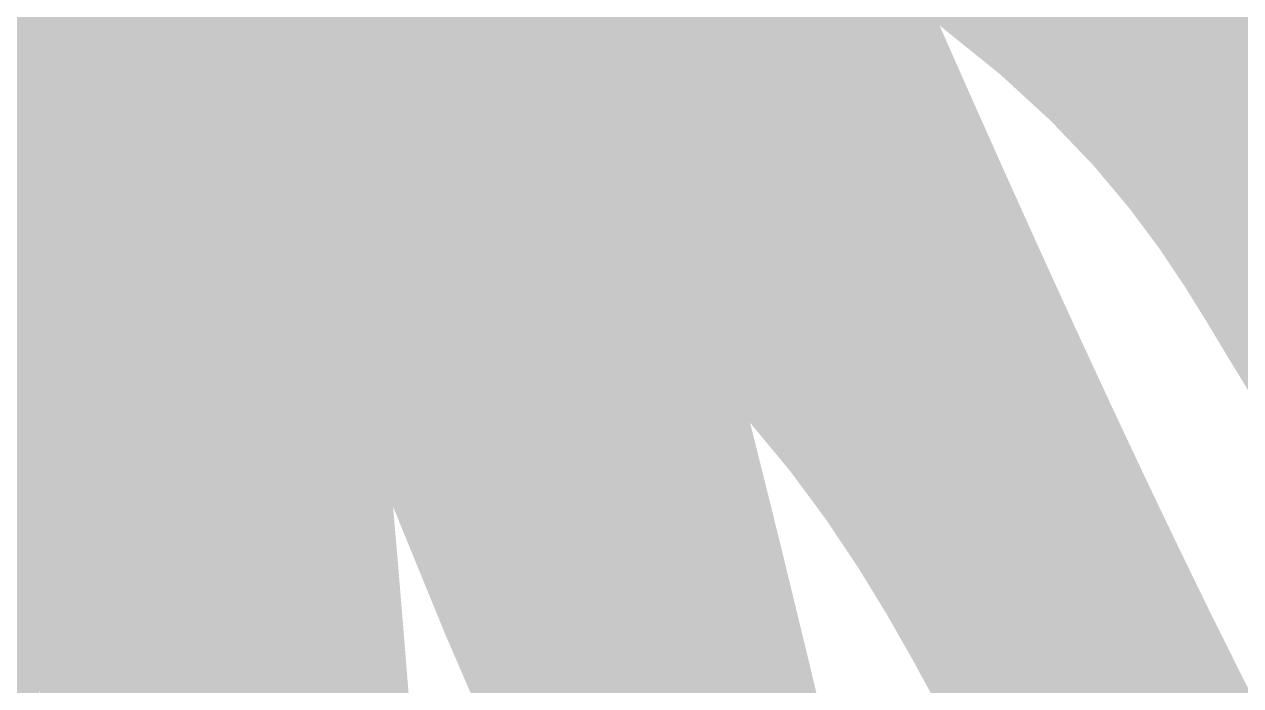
# Model space of a CAD drawing. Header units: millimetres. Extents: x -754 to 578, y -31 to 612.
# Drawn here: x -167.6 to -161.28, y 212.79 to 216.22 of the extents above; entities that cross this region are included whole.
import ezdxf

# ---------------------------------------------------------------- set-up
doc = ezdxf.new("R2010")
doc.units = ezdxf.units.MM
doc.layers.add('Images', color=7, linetype='Continuous')
doc.layers.add('magpiefill', color=3, linetype='Continuous')
picture_1 = doc.add_image_def('image11.jpg', size_in_pixel=(523, 700))

msp = doc.modelspace()

# ---------------------------------------------------------------- hatches: boundary and pattern name
at = {"layer": 'magpiefill'}
h = msp.add_hatch(color=255, dxfattribs=at)
h.dxf.hatch_style = 1
h.paths.add_polyline_path([(-161.7240462037317, 217.0903832249066), (-161.8844229070556, 217.3363900911635), (-162.0428840869643, 217.5856189723933), (-162.2009014170045, 217.8385601869794), (-162.3599465707233, 218.0957040533058), (-162.5214912216672, 218.3575408897559), (-162.6870070433831, 218.6245610147136), (-162.857965709418, 218.8972547465627), (-163.0351893738786, 219.1754862359937), (-163.2169021131135, 219.4566149629263), (-163.4006784840309, 219.7373742395868), (-163.5840930435395, 220.014497378202), (-163.7647203485476, 220.2847176909982), (-163.9401349559637, 220.5447684902017), (-164.1079114226962, 220.7913830880394), (-164.2656243056537, 221.0212947967376), (-164.3773941928025, 220.9255404360221), (-164.4331922718466, 220.5909147603072), (-164.2657955690457, 220.2562890845926), (-164.3031850948669, 220.2422750627017), (-164.2390693324616, 219.9672092660495), (-164.1648175652454, 219.7141981262663), (-164.0826253032437, 219.4806246512134), (-163.9946880564816, 219.2638718487521), (-163.9032013349847, 219.0613227267436), (-163.8103606487782, 218.8703602930491), (-163.7183615078876, 218.6883675555298), (-163.6293994223381, 218.5127275220469), (-163.5452961994771, 218.3413371915397), (-163.4663788359404, 218.1741495272595), (-163.3926006256857, 218.0116314835355), (-163.3239148626709, 217.8542500146972), (-163.2602748408537, 217.7024720750737), (-163.2016338541919, 217.5567646189944), (-163.1479451966433, 217.4175946007888), (-163.0991621621656, 217.2854289747859), (-163.0549421486812, 217.1606101747509), (-163.0137589699697, 217.0429825521918), (-162.9737905437755, 216.932265938052), (-162.9332147878425, 216.8281801632753), (-162.8902096199152, 216.7304450588053), (-162.8429529577376, 216.6387804555857), (-162.789622719054, 216.5529061845602), (-162.7283968216086, 216.4725420766722), (-162.6578736644862, 216.3971200014987), (-162.5783335721341, 216.3249199831486), (-162.4904773503404, 216.2539340843644), (-162.395005804893, 216.1821543678884), (-162.29261974158, 216.1075728964629), (-162.1840199661895, 216.02818173283), (-162.0699072845092, 215.9419729397322), (-161.9509825023272, 215.8469385799117), (-161.8280554343025, 215.7417322448042), (-161.7023719305781, 215.6276536406198), (-161.5752868501676, 215.5066640022615), (-161.4481550520849, 215.3807245646326), (-161.3223313953437, 215.2517965626365), (-161.1991707389581, 215.1218412311764), (-161.0800279419417, 214.9928198051557), (-160.9662578633084, 214.8666935194776), (-160.8585067855119, 214.7447076028565), (-160.754586684766, 214.6252432592516), (-160.651600960724, 214.5059656864325), (-160.5466530130396, 214.3845400821698), (-160.4368462413664, 214.2586316442335), (-160.3192840453578, 214.1259055703934), (-160.1910698246677, 213.98402705842), (-160.0493069789491, 213.830661306083), (-159.8930455516724, 213.6655047923445), (-159.7291221615722, 213.4963791209318), (-159.5663200711998, 213.333137176764), (-159.4134225431064, 213.1856318447603), (-159.2792128398432, 213.0637160098397), (-159.1724742239613, 212.9772425569214), (-159.101989958012, 212.9360643709245), (-159.0765433045464, 212.950034336768), (-159.1010063883597, 213.0251687116369), (-159.1646067832222, 213.1521372417792), (-159.2526609251482, 213.3177730457086), (-159.3504852501518, 213.5089092419391), (-159.4433961942475, 213.7123789489843), (-159.5167101934493, 213.915015285358), (-159.5557436837716, 214.1036513695741), (-159.545582462987, 214.2688704440359), (-159.6677643587119, 214.416666945229), (-159.8759078897417, 214.6687949925333), (-160.0812015613575, 214.918494855434), (-160.282274938111, 215.1648014817847), (-160.4788165494712, 215.4081195663033), (-160.6707796661355, 215.6491962404235), (-160.858117558802, 215.8887786355794), (-161.0407834981685, 216.127613883205), (-161.2187307549328, 216.366449114734), (-161.3919125997927, 216.6060314616006), (-161.5602823034458, 216.8471080552385)])
h = msp.add_hatch(color=253, dxfattribs=at)
h.dxf.hatch_style = 1
h.paths.add_polyline_path([(-158.2682405550169, 212.6937116913338), (-158.4506260187461, 212.9261261652219), (-158.6415299960441, 213.1653660528371), (-158.8393951739899, 213.4100226892235), (-159.0425863759067, 213.6587885855182), (-159.2494684251174, 213.910356252859), (-159.4584061449447, 214.1634182023834), (-159.545582462987, 214.2688704440359), (-159.5557436837716, 214.1036513695741), (-159.5167101934493, 213.915015285358), (-159.4433961942475, 213.7123789489843), (-159.3504852501518, 213.5089092419391), (-159.2526609251482, 213.3177730457086), (-159.1646067832222, 213.1521372417792), (-159.1010063883597, 213.0251687116369), (-159.0765433045464, 212.950034336768), (-159.101989958012, 212.9360643709245), (-159.1724742239613, 212.9772425569214), (-159.2792128398432, 213.0637160098397), (-159.4134225431064, 213.1856318447603), (-159.5663200711998, 213.333137176764), (-159.7291221615722, 213.4963791209318), (-159.8930455516724, 213.6655047923445), (-160.0493069789491, 213.830661306083), (-160.1910698246677, 213.98402705842), (-160.3192840453578, 214.1259055703934), (-160.4368462413664, 214.2586316442335), (-160.5466530130396, 214.3845400821699), (-160.651600960724, 214.5059656864325), (-160.7545866847659, 214.6252432592514), (-160.8585067855119, 214.7447076028565), (-160.9662578633084, 214.8666935194776), (-161.0800279419417, 214.9928198051557), (-161.1991707389581, 215.1218412311764), (-161.3223313953437, 215.2517965626365), (-161.4481550520849, 215.3807245646326), (-161.5752868501676, 215.5066640022615), (-161.7023719305781, 215.6276536406198), (-161.8280554343025, 215.7417322448042), (-161.9509825023272, 215.8469385799117), (-162.0699072845092, 215.9419729397322), (-162.1840199661895, 216.02818173283), (-162.2926197415799, 216.1075728964628), (-162.395005804893, 216.1821543678884), (-162.4904773503404, 216.2539340843644), (-162.5783335721341, 216.3249199831486), (-162.6578736644862, 216.3971200014987), (-162.7283968216086, 216.4725420766722), (-162.789622719054, 216.5529061845602), (-162.8429529577376, 216.6387804555857), (-162.8902096199152, 216.7304450588053), (-162.9332147878425, 216.8281801632753), (-162.9737905437755, 216.932265938052), (-163.0137589699697, 217.0429825521918), (-163.0549421486812, 217.1606101747509), (-163.0991621621657, 217.2854289747859), (-163.1479451966432, 217.4175946007888), (-163.2016338541919, 217.5567646189944), (-163.2602748408537, 217.7024720750737), (-163.3239148626709, 217.8542500146972), (-163.3926006256857, 218.0116314835355), (-163.4663788359404, 218.1741495272595), (-163.5452961994771, 218.3413371915397), (-163.6293994223381, 218.5127275220469), (-163.7183615078876, 218.6883675555298), (-163.8103606487783, 218.8703602930491), (-163.9032013349847, 219.0613227267436), (-163.9946880564816, 219.2638718487521), (-164.0826253032437, 219.4806246512134), (-164.1648175652454, 219.7141981262663), (-164.2390693324616, 219.9672092660495), (-164.3031850948669, 220.2422750627017), (-164.7121875984049, 220.0889762467351), (-164.3969896581357, 219.5020127523192), (-164.1061646561838, 218.9349185977569), (-163.8369515577436, 218.3871767655461), (-163.5865893280095, 217.8582702381849), (-163.3523169321759, 217.3476819981711), (-163.1313733354369, 216.8548950280025), (-162.9209975029869, 216.3793923101771), (-162.8485839896746, 216.2154055643336), (-162.5365721087619, 215.9638080096474), (-162.2725660059037, 215.7216798198459), (-162.0503217464039, 215.4893492870055), (-161.8635953955665, 215.2671447032027), (-161.7061430186956, 215.0553943605139), (-161.5717206810951, 214.8544265510157), (-161.454084448069, 214.6645695667842), (-161.3469903849213, 214.486151699896), (-161.2449665730398, 214.3192013727185), (-161.1456291581473, 214.1625475287834), (-161.0473663020504, 214.014719241913), (-160.9485661665557, 213.87424558593), (-160.8476169134698, 213.7396556346568), (-160.7429067045993, 213.609478461916), (-160.6328237017508, 213.4822431415301), (-160.5157560667308, 213.3564787473217), (-160.3905319088681, 213.2309906380868), (-160.2577391275788, 213.1056893125151), (-160.1184055698016, 212.9807615542702), (-159.9735590824747, 212.8563941470151), (-159.8242275125366, 212.7327738744132), (-159.6714387069257, 212.6100875201279), (-159.5162205125803, 212.4885218678224), (-159.3596007764388, 212.36826370116), (-159.2026151278417, 212.2495931967087), (-159.0463303257376, 212.1331641026558), (-158.8918209114771, 212.0197235600928), (-158.7401614264107, 211.9100187101118), (-158.5924264118892, 211.8047966938043), (-158.4496904092631, 211.7048046522625), (-158.313027959883, 211.6107897265778), (-158.1835136050996, 211.5234990578424), (-158.0620194362332, 211.4435085671801), (-157.9486077444824, 211.3707092958446), (-157.8431383710157, 211.3048210651215), (-157.7454711570015, 211.2455636962965), (-157.6554659436082, 211.1926570106555), (-157.5729825720042, 211.1458208294841), (-157.4978808833578, 211.104774974068), (-157.4300207188375, 211.0692392656933), (-157.369254133333, 211.0389880042137), (-157.3154020366192, 211.0140134037577), (-157.2682775521922, 210.9943621570215), (-157.2276938035483, 210.9800809567019), (-157.1934639141836, 210.9712164954953), (-157.1654010075943, 210.9678154660982), (-157.1433182072768, 210.9699245612071), (-157.127028636727, 210.9775904735187), (-157.1166335233833, 210.9911945530121), (-157.1133865104512, 211.0124567787974), (-157.1188293450784, 211.0434317872675), (-157.1345037744125, 211.0861742148154), (-157.161951545601, 211.1427386978336), (-157.2027144057917, 211.215179872715), (-157.2583341021321, 211.3055523758526), (-157.3303523817698, 211.4159108436392), (-157.4198593683045, 211.5476483821645), (-157.5261386911443, 211.6995119763053), (-157.6480223561489, 211.8695870806359), (-157.7843423691785, 212.0559591497301), (-157.9339307360931, 212.2567136381619), (-158.0956194627525, 212.4699360005051)])
h = msp.add_hatch(color=255, dxfattribs=at)
h.dxf.hatch_style = 1
h.paths.add_polyline_path([(-162.9209975029869, 216.3793923101771), (-163.1313733354369, 216.8548950280025), (-163.3523169321759, 217.3476819981711), (-163.5865893280096, 217.8582702381849), (-163.8369515577436, 218.3871767655462), (-164.1061646561838, 218.9349185977569), (-164.3969896581357, 219.5020127523192), (-164.7121875984049, 220.0889762467351), (-165.158579627764, 220.20051813864), (-165.1027815487198, 219.8101215169728), (-165.3852854698741, 219.7331133867253), (-165.26646617832, 219.3518919705854), (-165.1237508680484, 218.8768745037165), (-164.9618614040062, 218.3236217867926), (-164.7855196511406, 217.7076946204882), (-164.5994474743983, 217.0446538054776), (-164.4083667387265, 216.3500601424348), (-164.216999309072, 215.6394744320343), (-164.1873586860288, 215.5267331333957), (-163.9724510160457, 215.216705740248), (-163.7855832886571, 214.9584874854452), (-163.623043471655, 214.7438765528973), (-163.4811195328309, 214.5646711265145), (-163.3560994399766, 214.4126693902065), (-163.2442711608839, 214.2796695278834), (-163.1419226633445, 214.1574697234554), (-163.0453419151502, 214.0378681608322), (-162.9513460081072, 213.9142323446553), (-162.8588685300808, 213.7862070624916), (-162.7673721929506, 213.6550064226396), (-162.6763197085961, 213.5218445333972), (-162.5851737888974, 213.3879355030633), (-162.4933971457339, 213.2544934399359), (-162.4004524909854, 213.1227324523132), (-162.3058025365317, 212.9938666484935), (-162.2092370354028, 212.8691918522136), (-162.1118539052303, 212.7503307489628), (-162.0150781047966, 212.6389877396687), (-161.9203345928835, 212.536867225259), (-161.8290483282733, 212.4456736066614), (-161.742644269748, 212.3671112848035), (-161.6625473760898, 212.302884660613), (-161.5901826060808, 212.2546981350174), (-161.5269530261659, 212.2252906830572), (-161.4741741334421, 212.2215395762236), (-161.433139532669, 212.2513566601208), (-161.4051428286065, 212.3226537803524), (-161.3914776260143, 212.4433427825228), (-161.3934375296523, 212.6213355122355), (-161.4123161442801, 212.8645438150949), (-161.4494070746575, 213.1808795367049), (-161.6125755326966, 213.5158993701448), (-161.7840559312546, 213.8745685314071), (-161.9606988477459, 214.2503051126802), (-162.1424809175192, 214.6429456734297), (-162.3293787759234, 215.0523267731212), (-162.5213690583075, 215.4782849712204), (-162.7184284000203, 215.9206568271929)])
h = msp.add_hatch(color=255, dxfattribs=at)
h.dxf.hatch_style = 1
h.paths.add_polyline_path([(-164.4852546092707, 215.8270884368681), (-164.6095013753828, 216.2650497471756), (-164.7469962399653, 216.7477829723726), (-164.8970749930099, 217.270683695346), (-165.0590734245087, 217.8291474989828), (-165.2323273244533, 218.4185699661697), (-165.4161724828357, 219.0343466797935), (-165.609944689648, 219.6718732227411), (-165.7165678152119, 219.6428086791155), (-165.99556314177, 219.8101215169728), (-166.162959844571, 219.8658924629253), (-166.3159505706805, 219.6620070249373), (-166.2808151213276, 219.4883085831368), (-166.2416197847216, 219.3196273541889), (-166.1995852708429, 219.1537256333549), (-166.1559322896722, 218.9883657158964), (-166.1118815511902, 218.8213098970751), (-166.0686537653776, 218.6503204721521), (-166.0274696422149, 218.4731597363892), (-165.9895498916828, 218.2875899850476), (-165.9558027593508, 218.092193968315), (-165.9258866331444, 217.8888362560832), (-165.8991474365775, 217.6802018731701), (-165.8749310931644, 217.4689758443937), (-165.8525835264194, 217.2578431945716), (-165.8314506598566, 217.0494889485219), (-165.8108784169902, 216.8465981310624), (-165.7902127213345, 216.6518557670111), (-165.7689785895361, 216.4671802877548), (-165.7474174107724, 216.2914237509562), (-165.7259496673531, 216.1226716208475), (-165.7049958415879, 215.9590093616601), (-165.6849764157868, 215.7985224376262), (-165.6663118722595, 215.6392963129775), (-165.6494226933158, 215.4794164519458), (-165.6347293612655, 215.3169683187631), (-165.6223798250955, 215.1506989047447), (-165.6114319005015, 214.9820013095422), (-165.6006708698562, 214.8129301598903), (-165.5888820155326, 214.6455400825237), (-165.5748506199034, 214.4818857041777), (-165.5573619653413, 214.3240216515871), (-165.5352013342192, 214.1740025514868), (-165.5071540089099, 214.0338830306117), (-165.4722388717772, 213.9050639707292), (-165.4304092051488, 213.7863312737353), (-165.3818518913435, 213.6758170965582), (-165.3267538126803, 213.5716535961265), (-165.2653018514777, 213.4719729293685), (-165.1976828900548, 213.3749072532125), (-165.1240838107302, 213.278588724587), (-165.0446914958227, 213.1811495004201), (-164.9598719198146, 213.0811809152192), (-164.8707074258419, 212.979111013806), (-164.7784594492039, 212.8758270185814), (-164.6843894252002, 212.772216151946), (-164.58975878913, 212.6691656363004), (-164.4958289762928, 212.5675626940457), (-164.403861421988, 212.4682945475822), (-164.315117561515, 212.3722484193105), (-164.2307030949074, 212.2804360556834), (-164.1511007811365, 212.1943672993609), (-164.0766376439077, 212.1156765170547), (-164.0076407069263, 212.0459980754765), (-163.9444369938977, 211.9869663413382), (-163.8873535285274, 211.9402156813518), (-163.8367173345209, 211.9073804622288), (-163.7928554355834, 211.890095050681), (-163.7560014210451, 211.8896980715471), (-163.7260151427354, 211.9063451821721), (-163.7026630181082, 211.9398962980278), (-163.6857114646174, 211.9902113345862), (-163.6749268997171, 212.0571502073189), (-163.6700757408613, 212.1405728316979), (-163.6709244055038, 212.2403391231949), (-163.6772393110987, 212.3563089972817), (-163.6887557241703, 212.4879221024319), (-163.7050843075235, 212.632937019126), (-163.7258045730334, 212.788692060846), (-163.7504960325754, 212.9525255410739), (-163.7787381980245, 213.1217757732923), (-163.8101105812561, 213.2937810709828), (-163.8441926941454, 213.4658797476279), (-163.8805640485674, 213.6354101167094), (-163.9191389828574, 213.8013876632794), (-163.9611711411904, 213.9695365586677), (-164.008248994201, 214.147258145774), (-164.061961012524, 214.3419537674979), (-164.1238956667943, 214.5610247667393), (-164.1956414276467, 214.8118724863974), (-164.2787867657159, 215.1018982693721), (-164.374920151637, 215.4385034585633)])
h = msp.add_hatch(color=253, dxfattribs=at)
h.dxf.hatch_style = 1
h.paths.add_polyline_path([(-163.1271646131562, 211.1956613919697), (-163.2468329045133, 211.7211136113252), (-163.3799797909102, 212.2937989716702), (-163.5257409605211, 212.9072967556049), (-163.6832521015206, 213.5551862457297), (-163.8516489020827, 214.2310467246448), (-164.0300670503817, 214.9284574749504), (-164.216999309072, 215.6394744320343), (-164.4083667387265, 216.3500601424348), (-164.5994474743983, 217.0446538054775), (-164.7855196511406, 217.7076946204882), (-164.9618614040062, 218.3236217867926), (-165.1237508680484, 218.8768745037165), (-165.26646617832, 219.3518919705853), (-165.3852854698741, 219.7331133867253), (-165.609944689648, 219.6718732227411), (-165.4161724828357, 219.0343466797934), (-165.2323273244533, 218.4185699661697), (-165.0590734245087, 217.8291474989828), (-164.8970749930099, 217.2706836953462), (-164.7469962399653, 216.7477829723726), (-164.6095013753828, 216.2650497471757), (-164.4852546092707, 215.8270884368681), (-164.374920151637, 215.4385034585632), (-164.2787867657159, 215.1018982693722), (-164.1956414276467, 214.8118724863974), (-164.1238956667943, 214.5610247667392), (-164.061961012524, 214.3419537674979), (-164.008248994201, 214.147258145774), (-163.9611711411904, 213.9695365586677), (-163.9191389828574, 213.8013876632794), (-163.8805640485674, 213.6354101167094), (-163.8441926941454, 213.4658797476279), (-163.8101105812561, 213.2937810709828), (-163.7787381980245, 213.1217757732923), (-163.7504960325754, 212.9525255410739), (-163.7258045730334, 212.788692060846), (-163.7050843075235, 212.632937019126), (-163.6887557241703, 212.4879221024319), (-163.6772393110987, 212.3563089972817), (-163.6709244055038, 212.2403391231949), (-163.6700757408613, 212.1405728316979), (-163.6749268997171, 212.0571502073189), (-163.6857114646174, 211.9902113345862), (-163.7026630181082, 211.9398962980278), (-163.7260151427354, 211.9063451821721), (-163.7560014210451, 211.8896980715471), (-163.7928554355834, 211.890095050681), (-163.8367173345209, 211.9073804622288), (-163.8873535285274, 211.9402156813518), (-163.9444369938977, 211.9869663413382), (-164.0076407069263, 212.0459980754765), (-164.0766376439077, 212.1156765170547), (-164.1511007811365, 212.1943672993609), (-164.2307030949074, 212.2804360556835), (-164.315117561515, 212.3722484193105), (-164.403861421988, 212.4682945475821), (-164.4958289762928, 212.5675626940456), (-164.58975878913, 212.6691656363005), (-164.6843894252002, 212.772216151946), (-164.7784594492039, 212.8758270185814), (-164.8707074258419, 212.979111013806), (-164.9598719198146, 213.0811809152192), (-165.0446914958227, 213.1811495004201), (-165.1240838107302, 213.278588724587), (-165.1976828900548, 213.3749072532125), (-165.2653018514777, 213.4719729293685), (-165.3267538126803, 213.5716535961265), (-165.3818518913435, 213.6758170965582), (-165.4304092051488, 213.7863312737353), (-165.4722388717772, 213.9050639707292), (-165.5071540089099, 214.0338830306117), (-165.5352013342192, 214.1740025514868), (-165.5573619653413, 214.3240216515871), (-165.5748506199034, 214.4818857041777), (-165.5888820155326, 214.6455400825237), (-165.6006708698562, 214.8129301598902), (-165.6114319005015, 214.9820013095421), (-165.6223798250955, 215.1506989047447), (-165.6347293612655, 215.3169683187631), (-165.6494226933158, 215.4794164519458), (-165.6663118722595, 215.6392963129775), (-165.6849764157868, 215.7985224376262), (-165.7049958415879, 215.9590093616601), (-165.7259496673531, 216.1226716208475), (-165.7474174107724, 216.2914237509562), (-165.7689785895361, 216.4671802877547), (-165.7902127213345, 216.6518557670111), (-165.8108784169902, 216.8465981310624), (-165.8314506598566, 217.0494889485219), (-165.8525835264194, 217.2578431945717), (-165.8749310931644, 217.4689758443937), (-165.8991474365775, 217.6802018731701), (-165.9258866331444, 217.8888362560832), (-165.9558027593508, 218.092193968315), (-165.9895498916828, 218.2875899850476), (-166.0274696422149, 218.4731597363892), (-166.0686537653776, 218.6503204721521), (-166.1118815511902, 218.8213098970751), (-166.1559322896722, 218.9883657158964), (-166.1995852708429, 219.1537256333549), (-166.2416197847216, 219.3196273541889), (-166.2808151213276, 219.4883085831368), (-166.3159505706805, 219.6620070249373), (-166.330356547372, 219.6428086791155), (-166.6093518739303, 219.4197248953054), (-166.5404730386456, 219.3093435695668), (-166.4755310124378, 219.16934876568), (-166.4141769738033, 219.0012759425391), (-166.3560621012381, 218.8066605590384), (-166.3008375732384, 218.5870380740721), (-166.2481545683005, 218.3439439465347), (-166.1976642649205, 218.0789136353203), (-166.1490178415947, 217.7934825993233), (-166.1019323990461, 217.4894868507731), (-166.0563887269051, 217.1699646152418), (-166.012433537029, 216.8382546716358), (-165.9701135412747, 216.4976957988625), (-165.9294754514997, 216.1516267758288), (-165.8905659795612, 215.8033863814415), (-165.8534318373164, 215.4563133946079), (-165.8181197366222, 215.1137465942347), (-165.7846218844162, 214.7779857689317), (-165.7527124679549, 214.4471747461183), (-165.7221111695753, 214.1184183629173), (-165.6925376716142, 213.7888214564507), (-165.6862840948894, 213.7165075785922), (-165.4108059398472, 213.0432970483393), (-165.162309518519, 212.4691274159287), (-164.9379013800025, 211.9819579760843), (-164.7346880733951, 211.5697480235301), (-164.5497761477944, 211.2204568529899), (-164.380272152298, 210.9220437591876), (-164.2232826360033, 210.6624680368475), (-164.075914148008, 210.4296889806927), (-163.9358567056956, 210.2136921268289), (-163.8031341995937, 210.0125679768837), (-163.6783539885159, 209.8264332738659), (-163.5621234312758, 209.6554047607846), (-163.455049886687, 209.4995991806485), (-163.3577407135632, 209.3591332764666), (-163.2708032707178, 209.2341237912474), (-163.1948449169645, 209.1246874680001), (-163.1301070414805, 209.0307114598712), (-163.0753671548974, 208.951164560557), (-163.0290367982104, 208.8847859738916), (-162.9895275124146, 208.8303149037093), (-162.9552508385053, 208.7864905538439), (-162.9246183174776, 208.75205212813), (-162.8960414903267, 208.7257388304012), (-162.8679318980477, 208.7062898644918), (-162.8391215552233, 208.6928180037087), (-162.8101243707849, 208.6859302992501), (-162.7818747272518, 208.6866073717869), (-162.7553070071428, 208.6958298419901), (-162.7313555929771, 208.7145783305304), (-162.7109548672737, 208.743833458079), (-162.6950392125514, 208.7845758453069), (-162.6845430113295, 208.8377861128847), (-162.6804473676756, 208.9053865862086), (-162.6839202718533, 208.9930664095745), (-162.6961764356747, 209.1074564320034), (-162.718430570952, 209.2551875025161), (-162.7518973894975, 209.442890470134), (-162.7977916031231, 209.6771961838776), (-162.8573279236414, 209.9647354927683), (-162.9317210628644, 210.3121392458266), (-163.0218392286647, 210.7238630310036)])
h = msp.add_hatch(color=255, dxfattribs=at)
h.dxf.hatch_style = 1
h.paths.add_polyline_path([(-165.8905659795612, 215.8033863814415), (-165.9294754514997, 216.1516267758286), (-165.9701135412747, 216.4976957988625), (-166.012433537029, 216.8382546716358), (-166.0563887269051, 217.1699646152416), (-166.1019323990461, 217.4894868507731), (-166.1490178415947, 217.7934825993233), (-166.1976642649205, 218.0789136353203), (-166.2481545683005, 218.3439439465347), (-166.3008375732384, 218.5870380740721), (-166.3560621012381, 218.8066605590384), (-166.4141769738033, 219.0012759425391), (-166.4755310124378, 219.16934876568), (-166.5404730386456, 219.3093435695668), (-166.6093518739303, 219.4197248953054), (-166.8883472004884, 219.5312667872106), (-167.4019469890698, 219.1758766465518), (-167.3942626019678, 218.9173834627093), (-167.3898216128942, 218.4973429182581), (-167.3884009449101, 217.9539093929608), (-167.3897775210774, 217.3252372665807), (-167.3937282644578, 216.6494809188803), (-167.4000300981126, 215.9647947296228), (-167.4084599451035, 215.3093330785711), (-167.418794728492, 214.721250345488), (-167.4308368718961, 214.2298241455691), (-167.4444908011587, 213.8288250357391), (-167.4596864426788, 213.5031468083558), (-167.4698774793886, 213.3408318547036), (-167.339043876451, 213.0970944852562), (-167.2136620819999, 212.8895471957482), (-167.0938342612986, 212.7143808345221), (-166.9796625796105, 212.5677862499204), (-166.8712492021992, 212.4459542902858), (-166.768696294328, 212.3450758039609), (-166.6721060212604, 212.261341639288), (-166.5815805482599, 212.1909426446097), (-166.4970998944067, 212.1306461572519), (-166.4181554940494, 212.0795254704723), (-166.3441166353531, 212.0372303665119), (-166.2743526064831, 212.0034106276117), (-166.2082326956048, 211.9777160360125), (-166.1451261908834, 211.9597963739555), (-166.0844023804843, 211.9493014236813), (-166.0254305525726, 211.9458809674311), (-165.9676651050065, 211.9498605096683), (-165.9109008744148, 211.9642684437464), (-165.8550178071187, 211.9928088852414), (-165.7998958494399, 212.039185949729), (-165.7454149476999, 212.1071037527857), (-165.69145504822, 212.2002664099872), (-165.637896097322, 212.3223780369094), (-165.584618041327, 212.4771427491284), (-165.6071808036092, 212.7660359686802), (-165.6353528062943, 213.1155254222097), (-165.6637116564082, 213.4554888638406), (-165.6925376716142, 213.7888214564507), (-165.7221111695753, 214.1184183629174), (-165.7527124679549, 214.4471747461184), (-165.7846218844162, 214.7779857689316), (-165.8181197366222, 215.1137465942346), (-165.8534318373164, 215.4563133946079)])
h = msp.add_hatch(color=253, dxfattribs=at)
h.dxf.hatch_style = 1
h.paths.add_polyline_path([(-167.5793082329722, 212.2882810586096), (-167.5563377581162, 212.4758516406499), (-167.5344846593199, 212.6515185704381), (-167.5138229047772, 212.8269753444602), (-167.4944225680889, 213.0173281703588), (-167.4763537228558, 213.2376832557765), (-167.4596864426788, 213.5031468083558), (-167.4444908011587, 213.8288250357391), (-167.4308368718961, 214.2298241455691), (-167.418794728492, 214.721250345488), (-167.4084599451035, 215.3093330785711), (-167.4000300981126, 215.9647947296228), (-167.3937282644578, 216.6494809188803), (-167.3897775210774, 217.3252372665807), (-167.3884009449101, 217.9539093929608), (-167.3898216128942, 218.4973429182581), (-167.3942626019678, 218.9173834627093), (-167.4019469890698, 219.1758766465518), (-167.6137345564057, 219.0293282736384), (-167.6137345564057, 219.2524120574483), (-167.786069763289, 219.4055221621351), (-167.7905078257772, 219.3181648526626), (-167.7885860964698, 219.2338369817936), (-167.7815601659398, 219.1499444095683), (-167.7706856247601, 219.0638929960273), (-167.7572180635034, 218.9730886012111), (-167.7424130727427, 218.87493708516), (-167.7275262430507, 218.7668443079144), (-167.7138131650004, 218.646216129515), (-167.7023162733527, 218.51041213111), (-167.6932253796208, 218.3566067782815), (-167.6865171395062, 218.181928257719), (-167.6821682087102, 217.9835047561126), (-167.6801552429343, 217.758464460152), (-167.6804548978797, 217.5039355565272), (-167.683043829248, 217.2170462319279), (-167.6878986927405, 216.8949246730441), (-167.6949688867527, 216.5371078085562), (-167.7040947804567, 216.1527675351073), (-167.7150894857186, 215.7534844913308), (-167.7277661144048, 215.3508393158606), (-167.7419377783813, 214.9564126473302), (-167.7574175895145, 214.581785124373), (-167.7740186596706, 214.2385373856228), (-167.7915541007156, 213.9382500697133), (-167.8100628391974, 213.6895697428929), (-167.8304870603893, 213.4894066818701), (-167.8539947642465, 213.3317370909682), (-167.881753950724, 213.2105371745106), (-167.9149326197767, 213.1197831368208), (-167.9546987713597, 213.0534511822218), (-168.0022204054278, 213.0055175150374), (-168.0586655219362, 212.9699583395906), (-168.1247349208579, 212.9417226950038), (-168.1992606022378, 212.9196509595957), (-168.280607366139, 212.9035563464834), (-168.3671400126245, 212.8932520687844), (-168.4572233417571, 212.8885513396162), (-168.5492221535999, 212.8892673720959), (-168.641501248216, 212.8952133793412), (-168.7324254256683, 212.9062025744694), (-168.8205307957813, 212.9220870843976), (-168.9050387074248, 212.9428746912419), (-168.9853418192304, 212.9686120909182), (-169.0608327898293, 212.9993459793422), (-169.130904277853, 213.0351230524298), (-169.1949489419328, 213.0759900060969), (-169.2523594407002, 213.1219935362591), (-169.3025284327864, 213.1731803388325), (-169.3450120915832, 213.2296905015643), (-169.3800206495228, 213.2920376795288), (-169.407927853798, 213.3608289196318), (-169.4291074516013, 213.4366712687788), (-169.4439331901254, 213.5201717738756), (-169.4527788165627, 213.6119374818281), (-169.4560180781061, 213.7125754395417), (-169.454024721948, 213.8226926939225), (-169.4471102060207, 213.9432309486222), (-169.4353368312146, 214.0764705342776), (-169.4187046091597, 214.2250264382713), (-169.3972135514859, 214.3915136479859), (-169.3708636698232, 214.5785471508043), (-169.3396549758016, 214.7887419341093), (-169.3035874810512, 215.0247129852835), (-169.262661197202, 215.2890752917097), (-169.2169306349888, 215.5834842267319), (-169.1666683015672, 215.9057567075396), (-169.1122012031976, 216.2527500372827), (-169.0538563461403, 216.6213215191125), (-168.9919607366559, 217.008328456179), (-168.9268413810047, 217.4106281516325), (-168.8588252854474, 217.8250779086239), (-168.788239456244, 218.2485350303039), (-168.9529081788147, 218.2485350303039), (-168.9634244872704, 218.1360548814315), (-168.9909528290744, 217.9596193102604), (-169.032582369183, 217.7289785307998), (-169.0854022725524, 217.453882757059), (-169.1465017041385, 217.1440822030468), (-169.2129698288977, 216.8093270827722), (-169.2818958117861, 216.459367610244), (-169.35036881776, 216.1039539994715), (-169.4158619254495, 215.7519157610058), (-169.4773838681821, 215.4083995915642), (-169.534327292959, 215.0776314844063), (-169.5860848467817, 214.7638374327913), (-169.6320491766515, 214.471243429979), (-169.6716129295698, 214.2040754692287), (-169.7041687525381, 213.9665595437998), (-169.7291092925577, 213.7629216469517), (-169.7461853790186, 213.5956716905988), (-169.7565805708647, 213.4604552612743), (-169.7618366094289, 213.3512018641668), (-169.7634952360436, 213.2618410044642), (-169.7630981920416, 213.1863021873549), (-169.7621872187553, 213.1185149180271), (-169.7623040575174, 213.052408701669), (-169.7649904496606, 212.9819130434689), (-169.7714844609874, 212.9024128116334), (-169.7818094551795, 212.8151143264427), (-169.7956851203889, 212.7226792711952), (-169.8128311447674, 212.6277693291898), (-169.8329672164667, 212.5330461837248), (-169.8558130236385, 212.4411715180989), (-169.8810882544349, 212.3548070156106), (-169.5882311203765, 212.0440963320811), (-169.3302662724011, 211.7749621237396), (-169.1046652126636, 211.5439197724925), (-168.9088994433195, 211.3474846602464), (-168.740440466524, 211.1821721689075), (-168.5967597844324, 211.0444976803822), (-168.4753288992001, 210.9309765765769), (-168.3736193129822, 210.8381242393981), (-168.2891501883264, 210.7627722102445), (-168.2196313293498, 210.7030166684856), (-168.1628202005616, 210.6572699529832), (-168.1164742664714, 210.6239444025992), (-168.0783509915884, 210.6014523561957), (-168.046207840422, 210.5882061526345), (-168.0178022774817, 210.5826181307774), (-167.9908917672768, 210.5831006294865), (-167.9636308890679, 210.5888131238866), (-167.9357626811203, 210.6019036341538), (-167.9074272964507, 210.6252673167274), (-167.8787648880757, 210.6617993280462), (-167.8499156090119, 210.7143948245496), (-167.8210196122758, 210.7859489626764), (-167.7922170508842, 210.8793568988661), (-167.7636480778535, 210.9975137895576), (-167.735445060891, 211.1419372552345), (-167.7077092264655, 211.3086347725586), (-167.6805340157364, 211.4922362822363), (-167.6540128698631, 211.687371724974), (-167.6282392300051, 211.8886710414778), (-167.6033065373217, 212.0907641724542)])
h = msp.add_hatch(color=253, dxfattribs=at)
h.dxf.hatch_style = 1
h.paths.add_polyline_path([(-160.5777055356709, 211.475915959857), (-160.7031320243566, 211.7207438768411), (-160.8375286782649, 211.9797674166222), (-160.9799611090615, 212.2538271089045), (-161.1294949284126, 212.5437634833923), (-161.2851957479842, 212.8504170697895), (-161.4493871277357, 213.1807094163052), (-161.4123161442801, 212.8645438150949), (-161.3934375296523, 212.6213355122355), (-161.3914776260143, 212.4433427825228), (-161.4051428286065, 212.3226537803524), (-161.433139532669, 212.2513566601208), (-161.4741741334421, 212.2215395762236), (-161.5269530261659, 212.2252906830572), (-161.5901826060808, 212.2546981350174), (-161.6625473760898, 212.302884660613), (-161.742644269748, 212.3671112848035), (-161.8290483282733, 212.4456736066614), (-161.9203345928835, 212.536867225259), (-162.0150781047966, 212.6389877396687), (-162.1118539052303, 212.7503307489628), (-162.2092370354028, 212.8691918522136), (-162.3058025365317, 212.9938666484935), (-162.4004524909854, 213.1227324523132), (-162.4933971457339, 213.2544934399358), (-162.5851737888974, 213.3879355030633), (-162.6763197085961, 213.5218445333972), (-162.7673721929506, 213.6550064226396), (-162.8588685300808, 213.7862070624916), (-162.9513460081072, 213.9142323446553), (-163.0453419151502, 214.0378681608322), (-163.1419226633445, 214.1574697234554), (-163.2442711608839, 214.2796695278835), (-163.3560994399766, 214.4126693902065), (-163.4811195328309, 214.5646711265145), (-163.623043471655, 214.7438765528973), (-163.7855832886571, 214.9584874854452), (-163.9724510160457, 215.216705740248), (-164.1873586860288, 215.5267331333957), (-164.0300670503817, 214.9284574749504), (-163.8516489020827, 214.2310467246448), (-163.8320947687612, 214.152566219865), (-163.6223207244363, 213.8989979998579), (-163.4360886610984, 213.6471570801727), (-163.2704625782549, 213.3992249022811), (-163.1225064754138, 213.1573829076546), (-162.9892843520827, 212.9238125377651), (-162.8678602077693, 212.7006952340845), (-162.7552980419813, 212.4902124380841), (-162.6486618542266, 212.2945455912357), (-162.5452791685616, 212.1150572746436), (-162.4435316072388, 211.9498346279417), (-162.3420643170592, 211.7961459303962), (-162.2395224448239, 211.6512594612733), (-162.1345511373342, 211.5124434998394), (-162.0257955413914, 211.3769663253607), (-161.9119008037965, 211.2420962171035), (-161.7915120713506, 211.1051014543343), (-161.66385848211, 210.9640636056659), (-161.530505139151, 210.8203173970989), (-161.3936011368048, 210.6760108439804), (-161.2552955694025, 210.5332919616581), (-161.1177375312753, 210.394308765479), (-160.9830761167545, 210.2612092707905), (-160.8534604201715, 210.1361414929397), (-160.7310395358574, 210.0212534472742), (-160.6175732296708, 209.9182417552881), (-160.5132639535804, 209.8269974630639), (-160.4179248310826, 209.7469602228307), (-160.3313689856735, 209.6775696868184), (-160.2534095408493, 209.6182655072559), (-160.1838596201061, 209.5684873363728), (-160.1225323469403, 209.5276748263986), (-160.0692408448478, 209.4952676295624), (-160.0238060236038, 209.4710400526938), (-159.9860799380979, 209.4561050210218), (-159.9559224294983, 209.4519101143759), (-159.9331933389737, 209.459902912585), (-159.9177525076923, 209.4815309954786), (-159.9094597768226, 209.5182419428856), (-159.9081749875329, 209.5714833346354), (-159.9137579809917, 209.6427027505572), (-159.9262165434776, 209.7329275050915), (-159.9461502417107, 209.8415038511241), (-159.974306587521, 209.967357776153), (-160.0114330927387, 210.1094152676751), (-160.0582772691942, 210.266602313188), (-160.1155866287176, 210.437844900189), (-160.1841086831389, 210.6220690161758), (-160.2645909442887, 210.8182006486454), (-160.357500607303, 211.0254848754634), (-160.4621836005417, 211.2444431359658)])
h = msp.add_hatch(color=253, dxfattribs=at)
h.dxf.hatch_style = 1
h.paths.add_polyline_path([(-165.522976083882, 211.6477101681853), (-165.5505252424211, 212.0289296569472), (-165.5789153306898, 212.4041253403742), (-165.584618041327, 212.4771427491284), (-165.637896097322, 212.3223780369094), (-165.69145504822, 212.2002664099872), (-165.7454149476999, 212.1071037527857), (-165.7998958494399, 212.039185949729), (-165.8550178071187, 211.9928088852414), (-165.9109008744148, 211.9642684437464), (-165.9676651050065, 211.9498605096683), (-166.0254305525726, 211.9458809674311), (-166.0844023804843, 211.9493014236813), (-166.1451261908834, 211.9597963739555), (-166.2082326956048, 211.9777160360125), (-166.2743526064831, 212.0034106276117), (-166.3441166353531, 212.0372303665119), (-166.4181554940494, 212.0795254704723), (-166.4970998944067, 212.1306461572519), (-166.5815805482599, 212.1909426446097), (-166.6721060212604, 212.261341639288), (-166.768696294328, 212.3450758039609), (-166.8712492021992, 212.4459542902858), (-166.9796625796105, 212.5677862499204), (-167.0938342612986, 212.7143808345221), (-167.2136620819999, 212.8895471957482), (-167.339043876451, 213.0970944852562), (-167.4698774793886, 213.3408318547036), (-167.4763537228558, 213.2376832557765), (-167.4944225680889, 213.0173281703588), (-167.5138229047772, 212.8269753444602), (-167.5218358724869, 212.758930326222), (-167.2765077166002, 212.1515039759948), (-167.0600719415221, 211.6631894380439), (-166.8698960896017, 211.2774777234158), (-166.7033477031882, 210.9778598431573), (-166.5577943246309, 210.7478268083149), (-166.4306034962789, 210.5708696299353), (-166.3191427604813, 210.4304793190653), (-166.2207796595875, 210.3101468867513), (-166.1331180278889, 210.1961965611249), (-166.0547068674459, 210.0862854386559), (-165.9843314722615, 209.9809038328993), (-165.9207771363383, 209.8805420574098), (-165.8628291536791, 209.785690425742), (-165.8092728182868, 209.696839251451), (-165.7588934241641, 209.6144788480913), (-165.7104762653139, 209.5390995292178), (-165.6631881789017, 209.4721839003523), (-165.6177221747454, 209.4191837348854), (-165.5751528058256, 209.386543098175), (-165.5365546251226, 209.3807060555783), (-165.5030021856174, 209.4081166724532), (-165.4755700402903, 209.4752190141574), (-165.4553327421222, 209.5884571460486), (-165.4433648440934, 209.7542751334844), (-165.4403593540834, 209.9764942755429), (-165.4454830995662, 210.248444806184), (-165.4575213629148, 210.5608341930885), (-165.4752594265017, 210.9043699039366), (-165.4974825726999, 211.2697594064087)])

# ---------------------------------------------------------------- pictures from other files: only their frames are drawn
at = {"layer": 'Images'}
image = msp.add_image(picture_1, insert=(-355.8175818121082, 1.13686837721616e-13), size_in_units=(221.90142857142854, 296.99999999999994), dxfattribs=at)
image.dxf.flags = 7

doc.saveas('drawing.dxf')
